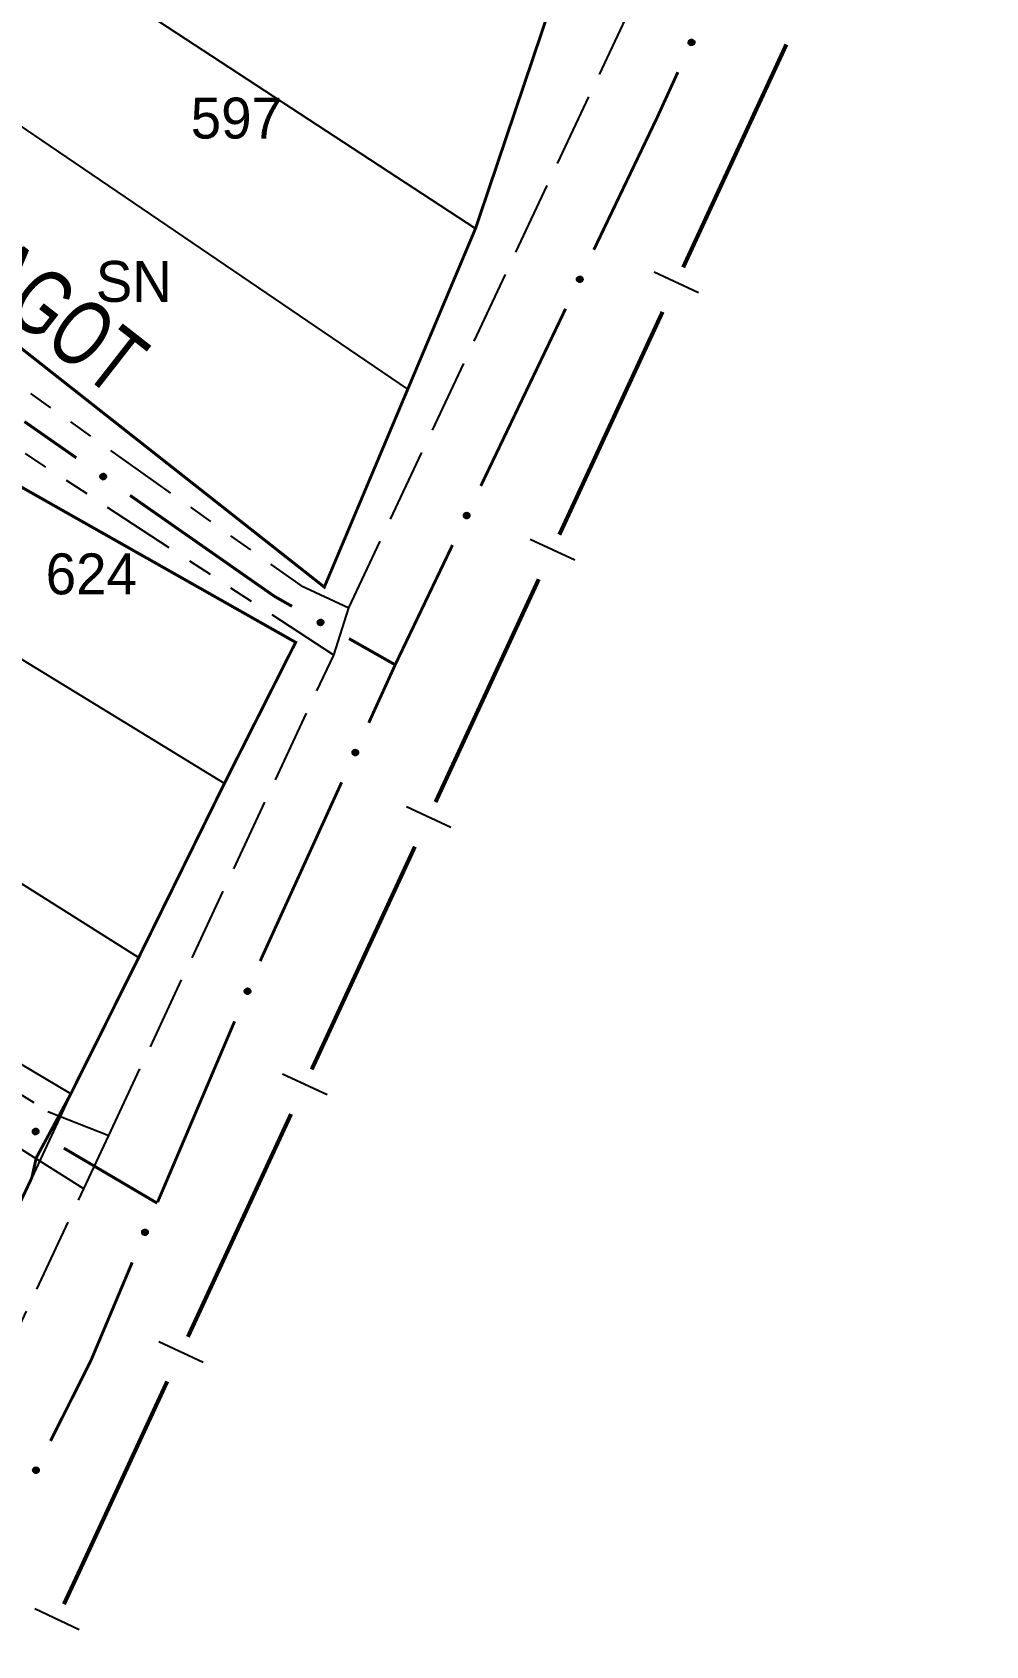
# Model space of a CAD drawing. Extents: x 203555 to 204724, y 4873703 to 4874787.
# Drawn here: x 204584.7 to 204642.9, y 4874197.2 to 4874295.7 of the extents above; entities that cross this region are included whole.
import ezdxf
from ezdxf.enums import TextEntityAlignment as Align

# ---------------------------------------------------------------- set-up
doc = ezdxf.new("R2010")
doc.units = 0
doc.header["$LTSCALE"] = 1.5
doc.header["$MEASUREMENT"] = 0
doc.linetypes.add('TRACO_11', pattern=[8, 3, -1, 3, -1])
doc.linetypes.add('TRACO_25', pattern=[8, 3, -1, 1, -1, 1, -1])
for name, color, linetype in [('CD_MALHA_LOTES', 7, 'CONTINUOUS'), ('LM-LIM-SETORES-BAIRROS', 250, 'CONTINUOUS'), ('RU-QUADRA', 210, 'CONTINUOUS'), ('SV-EIXO-RUA-N-PAV', 6, 'CONTINUOUS'), ('SV-EIXO-RUA-PAV', 20, 'CONTINUOUS'), ('SV-RUA-NAO-PAV', 7, 'CONTINUOUS'), ('SV-RUA-PAVIM', 7, 'CONTINUOUS'), ('SV-TXT-RUA-N-PAV', 7, 'CONTINUOUS'), ('Th_NmrPort', 1, 'CONTINUOUS')]:
    doc.layers.add(name, color=color, linetype=linetype)
doc.styles.add('ARIAL', font='ARIAL.SHX')

msp = doc.modelspace()

# ---------------------------------------------------------------- linework, layer by layer
at = {"layer": 'CD_MALHA_LOTES', "linetype": 'Continuous', "flags": 128}
for points in [[(204582.743525, 4874302.741443), (204611.760901, 4874283.744483)], [(204591.18871, 4874239.206725), (204495.971618, 4874299.295533)], [(204616.739297, 4874298.49592), (204611.760901, 4874283.744483)], [(204607.620571, 4874273.922979), (204577.186287, 4874294.628355)], [(204587.044974, 4874230.881957), (204490.166876, 4874288.514459)], [(204602.527922, 4874261.842426), (204571.736879, 4874286.10496)], [(204611.760901, 4874283.744483), (204607.620571, 4874273.922979)], [(204568.494029, 4874276.745497), (204600.776167, 4874258.467123)], [(204607.620571, 4874273.922979), (204602.527922, 4874261.842426)], [(204596.421879, 4874249.841343), (204564.504352, 4874269.366154)], [(204600.776167, 4874258.467123), (204596.421879, 4874249.841343)], [(204596.421879, 4874249.841343), (204591.18871, 4874239.206725)], [(204591.18871, 4874239.206725), (204587.044974, 4874230.881957)], [(204587.044974, 4874230.881957), (204584.66483, 4874225.761189)]]:
    msp.add_lwpolyline(points, dxfattribs=at)
at = {"layer": 'LM-LIM-SETORES-BAIRROS', "const_width": 0.25}
for points in [[(204630.748216, 4874294.988518), (204624.445988, 4874281.376688)], [(204623.185542, 4874278.654322), (204616.883314, 4874265.042492)], [(204615.622868, 4874262.320126), (204609.32064, 4874248.708295)], [(204608.060195, 4874245.985929), (204601.757966, 4874232.374099)], [(204600.497521, 4874229.651733), (204594.195292, 4874216.039903)], [(204592.934847, 4874213.317537), (204587.893064, 4874202.428073)], [(204587.893064, 4874202.428073), (204587.591471, 4874201.776679)], [(204587.591471, 4874201.776679), (204586.626102, 4874199.708737)]]:
    msp.add_lwpolyline(points, dxfattribs=at)
at = {"layer": 'LM-LIM-SETORES-BAIRROS'}
for points in [[(204622.664656, 4874281.099455), (204625.387022, 4874279.839009)], [(204615.101983, 4874264.765259), (204617.824349, 4874263.504813)], [(204607.539309, 4874248.431063), (204610.261675, 4874247.170617)], [(204599.976635, 4874232.096867), (204602.699001, 4874230.836421)], [(204592.413961, 4874215.762671), (204595.136327, 4874214.502225)], [(204584.843906, 4874199.437115), (204587.562289, 4874198.168103)]]:
    msp.add_lwpolyline(points, dxfattribs=at)
at = {"layer": 'RU-QUADRA', "linetype": 'Continuous', "const_width": 0.18, "flags": 128}
for points in [[(204579.610537, 4874361.829512), (204590.348219, 4874360.60571), (204594.736095, 4874360.105612), (204604.451168, 4874358.998359), (204611.212066, 4874358.227801), (204637.400021, 4874353.686033), (204642.795384, 4874352.750316), (204637.399829, 4874340.412263), (204636.480529, 4874338.310094), (204631.228697, 4874326.773468), (204625.808576, 4874316.195547), (204616.739297, 4874298.49592), (204611.760901, 4874283.744483), (204607.620571, 4874273.922979), (204602.527922, 4874261.842426), (204571.736879, 4874286.10496)], [(204568.494029, 4874276.745497), (204600.776167, 4874258.467123), (204596.421879, 4874249.841343), (204591.18871, 4874239.206725), (204587.044974, 4874230.881957), (204584.93305, 4874226.9747), (204584.66483, 4874225.761189), (204580.60672, 4874217.163359)]]:
    msp.add_lwpolyline(points, dxfattribs=at)
at = {"layer": 'SV-EIXO-RUA-N-PAV', "const_width": 0.18}
for points in [[(204584.214812, 4874271.950095), (204587.382407, 4874269.735581)], [(204590.660697, 4874267.443679), (204598.856422, 4874261.713924)], [(204598.856422, 4874261.713924), (204599.476366, 4874261.280512)], [(204599.476366, 4874261.280512), (204600.55807, 4874260.666999)], [(204604.037403, 4874258.693616), (204606.646903, 4874257.213578)], [(204606.646903, 4874257.213578), (204606.85638, 4874257.094768)], [(204586.618374, 4874227.567042), (204591.787179, 4874224.520167)], [(204591.787179, 4874224.520167), (204592.318292, 4874224.20709)]]:
    msp.add_lwpolyline(points, dxfattribs=at)
at = {"layer": 'SV-EIXO-RUA-N-PAV'}
for points in [[(204588.966869, 4874268.762174), (204589.014902, 4874268.771384), (204589.058068, 4874268.769477), (204589.093612, 4874268.757524), (204589.122268, 4874268.738772), (204589.149423, 4874268.716286), (204589.1718, 4874268.687574), (204589.189576, 4874268.650206), (204589.199153, 4874268.602087), (204589.194293, 4874268.557996), (204589.184439, 4874268.522522), (204589.166606, 4874268.491516), (204589.144319, 4874268.465502), (204589.113727, 4874268.443245), (204589.075683, 4874268.425599), (204589.027064, 4874268.417141), (204588.984758, 4874268.4193), (204588.950681, 4874268.431764), (204588.919623, 4874268.44989), (204588.892175, 4874268.47318), (204588.870372, 4874268.50149), (204588.852675, 4874268.539827), (204588.844962, 4874268.587924), (204588.846635, 4874268.630144), (204588.858617, 4874268.664386), (204588.877151, 4874268.694562), (204588.899373, 4874268.722072), (204588.927298, 4874268.745767), (204588.966869, 4874268.762174)], [(204602.227066, 4874259.846943), (204602.274021, 4874259.86063), (204602.317174, 4874259.862792), (204602.353686, 4874259.854235), (204602.383978, 4874259.838261), (204602.413128, 4874259.818429), (204602.438106, 4874259.791949), (204602.459318, 4874259.756419), (204602.473379, 4874259.709414), (204602.472688, 4874259.665062), (204602.466214, 4874259.628818), (204602.451376, 4874259.596272), (204602.431635, 4874259.568277), (204602.403272, 4874259.543241), (204602.367056, 4874259.522095), (204602.319448, 4874259.509101), (204602.277127, 4874259.507272), (204602.242029, 4874259.516475), (204602.209404, 4874259.5316), (204602.179887, 4874259.552204), (204602.155518, 4874259.578338), (204602.134293, 4874259.61484), (204602.122091, 4874259.661999), (204602.119784, 4874259.704188), (204602.128493, 4874259.739406), (204602.144106, 4874259.771191), (204602.163642, 4874259.80067), (204602.189214, 4874259.826887), (204602.227066, 4874259.846943)], [(204584.827563, 4874228.75046), (204584.874739, 4874228.763361), (204584.917923, 4874228.764801), (204584.954286, 4874228.755636), (204584.984307, 4874228.739158), (204585.013122, 4874228.718841), (204585.037653, 4874228.691948), (204585.058269, 4874228.656068), (204585.071542, 4874228.608835), (204585.07011, 4874228.5645), (204585.063032, 4874228.528369), (204585.047652, 4874228.496076), (204585.027446, 4874228.468414), (204584.998669, 4874228.443856), (204584.962104, 4874228.423319), (204584.914286, 4874228.411122), (204584.87194, 4874228.41), (204584.837001, 4874228.419789), (204584.804633, 4874228.435456), (204584.775464, 4874228.456551), (204584.751535, 4874228.483088), (204584.730924, 4874228.51994), (204584.719511, 4874228.567296), (204584.71791, 4874228.609518), (204584.727205, 4874228.644586), (204584.743348, 4874228.676105), (204584.763374, 4874228.705254), (204584.789381, 4874228.731039), (204584.827563, 4874228.75046)]]:
    msp.add_lwpolyline(points, close=True, dxfattribs=at)
for points in [[(204588.844962, 4874268.587924), (204589.113727, 4874268.443245)], [(204588.846635, 4874268.630144), (204589.144319, 4874268.465502)], [(204588.847003, 4874268.606969), (204589.124546, 4874268.456223)], [(204588.852675, 4874268.539827), (204589.075683, 4874268.425599)], [(204588.852842, 4874268.562929), (204589.091917, 4874268.435747)], [(204588.85503, 4874268.644646), (204589.152702, 4874268.479827)], [(204588.858617, 4874268.664386), (204589.166606, 4874268.491516)], [(204588.8674, 4874268.519453), (204589.044749, 4874268.425435)], [(204588.869766, 4874268.677632), (204589.172584, 4874268.505885)], [(204588.870372, 4874268.50149), (204589.027064, 4874268.417141)], [(204588.877151, 4874268.694562), (204589.184439, 4874268.522522)], [(204588.885195, 4874268.485369), (204589.000372, 4874268.421496)], [(204588.891994, 4874268.707045), (204589.186311, 4874268.544571)], [(204588.892175, 4874268.47318), (204588.984758, 4874268.4193)], [(204588.899373, 4874268.722072), (204589.194293, 4874268.557996)], [(204588.917131, 4874268.731094), (204589.193219, 4874268.583029)], [(204588.927298, 4874268.745767), (204589.199153, 4874268.602087)], [(204588.946742, 4874268.752015), (204589.190398, 4874268.626624)], [(204588.966869, 4874268.762174), (204589.189576, 4874268.650206)], [(204588.993237, 4874268.766128), (204589.174386, 4874268.672782)], [(204589.014902, 4874268.771384), (204589.1718, 4874268.687574)], [(204589.039514, 4874268.770403), (204589.152791, 4874268.706194)], [(204589.058068, 4874268.769477), (204589.149423, 4874268.716286)], [(204602.119784, 4874259.704188), (204602.431635, 4874259.568277)], [(204602.122091, 4874259.661999), (204602.403272, 4874259.543241)], [(204602.122331, 4874259.681152), (204602.412822, 4874259.55718)], [(204602.126778, 4874259.719416), (204602.438633, 4874259.583327)], [(204602.128493, 4874259.739406), (204602.451376, 4874259.596272)], [(204602.132287, 4874259.637856), (204602.382264, 4874259.533725)], [(204602.134293, 4874259.61484), (204602.367056, 4874259.522095)], [(204602.138346, 4874259.753642), (204602.455977, 4874259.611139)], [(204602.144106, 4874259.771191), (204602.466214, 4874259.628818)], [(204602.157709, 4874259.785015), (204602.466004, 4874259.650945)], [(204602.163642, 4874259.80067), (204602.472688, 4874259.665062)], [(204602.180473, 4874259.811322), (204602.469263, 4874259.689883)], [(204602.189214, 4874259.826887), (204602.473379, 4874259.709414)], [(204602.207985, 4874259.834936), (204602.462355, 4874259.733019)], [(204602.227066, 4874259.846943), (204602.459318, 4874259.756419)], [(204602.252946, 4874259.853359), (204602.442071, 4874259.777467)], [(204602.274021, 4874259.86063), (204602.438106, 4874259.791949)], [(204602.298615, 4874259.861968), (204602.41743, 4874259.808698)], [(204602.317174, 4874259.862792), (204602.413128, 4874259.818429)], [(204602.150869, 4874259.595942), (204602.336275, 4874259.519022)], [(204602.155518, 4874259.578338), (204602.319448, 4874259.509101)], [(204602.171791, 4874259.563683), (204602.292466, 4874259.510926)], [(204602.179887, 4874259.552204), (204602.277127, 4874259.507272)], [(204584.71791, 4874228.609518), (204585.027446, 4874228.468414)], [(204584.719511, 4874228.567296), (204584.998669, 4874228.443856)], [(204584.720071, 4874228.586442), (204585.00845, 4874228.457633)], [(204584.725157, 4874228.624627), (204585.034695, 4874228.483345)], [(204584.727205, 4874228.644586), (204585.047652, 4874228.496076)], [(204584.729302, 4874228.542986), (204584.977504, 4874228.434692)], [(204584.730924, 4874228.51994), (204584.962104, 4874228.423319)], [(204584.737295, 4874228.658655), (204585.0525, 4874228.510864)], [(204584.743348, 4874228.676105), (204585.063032, 4874228.528369)], [(204584.747182, 4874228.500767), (204584.931276, 4874228.42076)], [(204584.751535, 4874228.483088), (204584.914286, 4874228.411122)], [(204584.75718, 4874228.6897), (204585.063191, 4874228.550497)], [(204584.763374, 4874228.705254), (204585.07011, 4874228.5645)], [(204584.767561, 4874228.468163), (204584.887338, 4874228.413397)], [(204584.775464, 4874228.456551), (204584.87194, 4874228.41)], [(204584.78038, 4874228.715623), (204585.067101, 4874228.589375)], [(204584.789381, 4874228.731039), (204585.071542, 4874228.608835)], [(204584.808283, 4874228.738774), (204585.060914, 4874228.632621)], [(204584.827563, 4874228.75046), (204585.058269, 4874228.656068)], [(204584.853545, 4874228.756443), (204585.041377, 4874228.677401)], [(204584.874739, 4874228.763361), (204585.037653, 4874228.691948)], [(204584.899352, 4874228.764288), (204585.01726, 4874228.70904)], [(204584.917923, 4874228.764801), (204585.013122, 4874228.718841)]]:
    msp.add_lwpolyline(points, dxfattribs=at)
at = {"layer": 'SV-EIXO-RUA-PAV'}
for points in [[(204625.10924, 4874295.202629), (204625.126999, 4874295.157058), (204625.132944, 4874295.114262), (204625.127629, 4874295.07714), (204625.114378, 4874295.045561), (204625.097183, 4874295.014781), (204625.073001, 4874294.987574), (204625.039472, 4874294.963321), (204624.993884, 4874294.945185), (204624.949643, 4874294.941977), (204624.91297, 4874294.945241), (204624.879246, 4874294.957162), (204624.849625, 4874294.974367), (204624.822194, 4874295.000421), (204624.797948, 4874295.034639), (204624.780821, 4874295.080921), (204624.775281, 4874295.122918), (204624.781365, 4874295.158689), (204624.793564, 4874295.192517), (204624.811495, 4874295.22373), (204624.835387, 4874295.250301), (204624.869884, 4874295.27465), (204624.915788, 4874295.290949), (204624.957612, 4874295.296953), (204624.993459, 4874295.291373), (204625.026492, 4874295.278613), (204625.057573, 4874295.261742), (204625.085935, 4874295.238572), (204625.10924, 4874295.202629)], [(204618.288018, 4874280.727936), (204618.304937, 4874280.682047), (204618.310094, 4874280.639148), (204618.304097, 4874280.60213), (204618.290268, 4874280.5708), (204618.272511, 4874280.540342), (204618.247832, 4874280.513583), (204618.213863, 4874280.489951), (204618.16795, 4874280.472656), (204618.123657, 4874280.470261), (204618.08705, 4874280.474199), (204618.053551, 4874280.486738), (204618.024251, 4874280.504484), (204617.997303, 4874280.531038), (204617.973691, 4874280.565696), (204617.957417, 4874280.612285), (204617.95265, 4874280.654376), (204617.959391, 4874280.690029), (204617.972209, 4874280.723627), (204617.990711, 4874280.754506), (204618.015087, 4874280.780633), (204618.050026, 4874280.804344), (204618.096222, 4874280.819797), (204618.138149, 4874280.825031), (204618.173887, 4874280.818793), (204618.20668, 4874280.805428), (204618.237446, 4874280.787989), (204618.265378, 4874280.764301), (204618.288018, 4874280.727936)], [(204611.381359, 4874266.295401), (204611.398278, 4874266.249512), (204611.403435, 4874266.206613), (204611.397438, 4874266.169595), (204611.38361, 4874266.138265), (204611.365852, 4874266.107807), (204611.341174, 4874266.081048), (204611.307205, 4874266.057416), (204611.261291, 4874266.040121), (204611.216998, 4874266.037726), (204611.180392, 4874266.041664), (204611.146892, 4874266.054203), (204611.117592, 4874266.071949), (204611.090645, 4874266.098503), (204611.067032, 4874266.133161), (204611.050759, 4874266.17975), (204611.045991, 4874266.221841), (204611.052732, 4874266.257494), (204611.065551, 4874266.291092), (204611.084053, 4874266.321971), (204611.108429, 4874266.348098), (204611.143367, 4874266.371809), (204611.189563, 4874266.387262), (204611.23149, 4874266.392496), (204611.267228, 4874266.386258), (204611.300022, 4874266.372893), (204611.330788, 4874266.355454), (204611.358719, 4874266.331766), (204611.381359, 4874266.295401)], [(204604.573369, 4874251.819063), (204604.591147, 4874251.7735), (204604.597109, 4874251.730706), (204604.591808, 4874251.693582), (204604.57857, 4874251.661998), (204604.561388, 4874251.631211), (204604.537216, 4874251.603994), (204604.503697, 4874251.579728), (204604.458116, 4874251.561574), (204604.413876, 4874251.558348), (204604.377202, 4874251.561597), (204604.343473, 4874251.573505), (204604.313845, 4874251.590698), (204604.286404, 4874251.616741), (204604.262145, 4874251.650949), (204604.244999, 4874251.697224), (204604.239442, 4874251.739219), (204604.245512, 4874251.774992), (204604.257698, 4874251.808825), (204604.275616, 4874251.840046), (204604.299498, 4874251.866626), (204604.333984, 4874251.890989), (204604.379882, 4874251.907307), (204604.421703, 4874251.913327), (204604.457552, 4874251.907761), (204604.490591, 4874251.895014), (204604.521679, 4874251.878156), (204604.55005, 4874251.854997), (204604.573369, 4874251.819063)], [(204597.988888, 4874237.240366), (204598.007796, 4874237.19526), (204598.014822, 4874237.152628), (204598.010448, 4874237.115383), (204597.998001, 4874237.083479), (204597.981591, 4874237.052274), (204597.958105, 4874237.024463), (204597.925201, 4874236.999369), (204597.880087, 4874236.980085), (204597.835941, 4874236.975757), (204597.799197, 4874236.978092), (204597.765182, 4874236.989155), (204597.735135, 4874237.005605), (204597.707053, 4874237.030956), (204597.681949, 4874237.064549), (204597.663656, 4874237.110383), (204597.657054, 4874237.152226), (204597.662231, 4874237.188139), (204597.673569, 4874237.222265), (204597.690705, 4874237.253922), (204597.713916, 4874237.28109), (204597.747785, 4874237.306305), (204597.793262, 4874237.323761), (204597.83492, 4874237.330822), (204597.870897, 4874237.326151), (204597.904243, 4874237.314231), (204597.935741, 4874237.298153), (204597.964681, 4874237.275708), (204597.988888, 4874237.240366)], [(204591.726791, 4874222.517251), (204591.745897, 4874222.472229), (204591.753111, 4874222.429628), (204591.748902, 4874222.392364), (204591.736596, 4874222.360406), (204591.720323, 4874222.329129), (204591.69696, 4874222.301214), (204591.664167, 4874222.275976), (204591.619139, 4874222.256493), (204591.575012, 4874222.251971), (204591.538259, 4874222.254143), (204591.504195, 4874222.265056), (204591.474076, 4874222.281373), (204591.445882, 4874222.3066), (204591.42063, 4874222.340083), (204591.402135, 4874222.385835), (204591.395349, 4874222.427648), (204591.400367, 4874222.463585), (204591.411555, 4874222.49776), (204591.428551, 4874222.529493), (204591.451642, 4874222.556762), (204591.485399, 4874222.582126), (204591.530799, 4874222.599782), (204591.572426, 4874222.607027), (204591.608423, 4874222.602515), (204591.641821, 4874222.590742), (204591.67339, 4874222.574803), (204591.702428, 4874222.552486), (204591.726791, 4874222.517251)], [(204585.071892, 4874207.968583), (204585.08795, 4874207.922386), (204585.092304, 4874207.879398), (204585.085616, 4874207.842499), (204585.071204, 4874207.811433), (204585.05288, 4874207.781312), (204585.027705, 4874207.75502), (204584.993301, 4874207.732027), (204584.947071, 4874207.715594), (204584.902741, 4874207.714028), (204584.866215, 4874207.718649), (204584.832956, 4874207.731812), (204584.803993, 4874207.750103), (204584.777547, 4874207.777156), (204584.754587, 4874207.81225), (204584.739187, 4874207.859135), (204584.735208, 4874207.901308), (204584.742614, 4874207.936829), (204584.756059, 4874207.970181), (204584.775135, 4874208.000709), (204584.799995, 4874208.026375), (204584.835371, 4874208.049429), (204584.881848, 4874208.064015), (204584.923865, 4874208.068464), (204584.959481, 4874208.061559), (204584.992018, 4874208.047583), (204585.022453, 4874208.029572), (204585.049936, 4874208.005366), (204585.071892, 4874207.968583)]]:
    msp.add_lwpolyline(points, close=True, dxfattribs=at)
for points in [[(204624.811495, 4874295.22373), (204624.775281, 4874295.122918)], [(204624.822218, 4874295.232803), (204624.780269, 4874295.10796)], [(204624.835387, 4874295.250301), (204624.780821, 4874295.080921)], [(204624.852515, 4874295.256478), (204624.792182, 4874295.065031)], [(204624.869884, 4874295.27465), (204624.797948, 4874295.034639)], [(204624.892634, 4874295.278671), (204624.810869, 4874295.020512)], [(204624.915788, 4874295.290949), (204624.822194, 4874295.000421)], [(204624.934888, 4874295.292392), (204624.836918, 4874294.992132)], [(204624.957612, 4874295.296953), (204624.849625, 4874294.974367)], [(204624.973395, 4874295.291325), (204624.865232, 4874294.968718)], [(204624.993459, 4874295.291373), (204624.879246, 4874294.957162)], [(204625.008504, 4874295.282808), (204624.89446, 4874294.953886)], [(204625.026492, 4874295.278613), (204624.91297, 4874294.945241)], [(204625.041458, 4874295.266277), (204624.934993, 4874294.947395)], [(204625.057573, 4874295.261742), (204624.949643, 4874294.941977)], [(204625.069663, 4874295.245912), (204624.974067, 4874294.947569)], [(204625.085935, 4874295.238572), (204624.993884, 4874294.945185)], [(204625.095603, 4874295.220582), (204625.016429, 4874294.958241)], [(204625.10924, 4874295.202629), (204625.039472, 4874294.963321)], [(204625.117905, 4874295.177413), (204625.058923, 4874294.982351)], [(204625.126999, 4874295.157058), (204625.073001, 4874294.987574)], [(204625.130494, 4874295.132677), (204625.087869, 4874295.009641)], [(204625.132944, 4874295.114262), (204625.097183, 4874295.014781)], [(204617.990711, 4874280.754506), (204617.95265, 4874280.654376)], [(204618.001599, 4874280.76338), (204617.957362, 4874280.639329)], [(204618.015087, 4874280.780633), (204617.957417, 4874280.612285)], [(204618.032326, 4874280.786494), (204617.968484, 4874280.596189)], [(204618.050026, 4874280.804344), (204617.973691, 4874280.565696)], [(204618.072846, 4874280.807947), (204617.98635, 4874280.551334)], [(204618.096222, 4874280.819797), (204617.997303, 4874280.531038)], [(204618.115345, 4874280.820889), (204618.011872, 4874280.52248)], [(204618.138149, 4874280.825031), (204618.024251, 4874280.504484)], [(204618.153826, 4874280.819114), (204618.039751, 4874280.49855)], [(204618.173887, 4874280.818793), (204618.053551, 4874280.486738)], [(204618.188773, 4874280.809953), (204618.068703, 4874280.483182)], [(204618.20668, 4874280.805428), (204618.08705, 4874280.474199)], [(204618.221417, 4874280.792819), (204618.109109, 4874280.475948)], [(204618.237446, 4874280.787989), (204618.123657, 4874280.470261)], [(204618.249243, 4874280.771939), (204618.148179, 4874280.475403)], [(204618.265378, 4874280.764301), (204618.16795, 4874280.472656)], [(204618.274713, 4874280.746136), (204618.190731, 4874280.485295)], [(204618.288018, 4874280.727936), (204618.213863, 4874280.489951)], [(204618.296218, 4874280.702565), (204618.23366, 4874280.50862)], [(204618.304937, 4874280.682047), (204618.247832, 4874280.513583)], [(204618.307982, 4874280.657605), (204618.263103, 4874280.535373)], [(204618.310094, 4874280.639148), (204618.272511, 4874280.540342)], [(204611.084053, 4874266.321971), (204611.045991, 4874266.221841)], [(204611.094941, 4874266.330845), (204611.050703, 4874266.206794)], [(204611.108429, 4874266.348098), (204611.050759, 4874266.17975)], [(204611.125667, 4874266.353959), (204611.061826, 4874266.163654)], [(204611.143367, 4874266.371809), (204611.067032, 4874266.133161)], [(204611.166187, 4874266.375412), (204611.079691, 4874266.118799)], [(204611.189563, 4874266.387262), (204611.090645, 4874266.098503)], [(204611.208686, 4874266.388354), (204611.105214, 4874266.089945)], [(204611.23149, 4874266.392496), (204611.117592, 4874266.071949)], [(204611.247167, 4874266.386579), (204611.133093, 4874266.066015)], [(204611.267228, 4874266.386258), (204611.146892, 4874266.054203)], [(204611.282114, 4874266.377418), (204611.162044, 4874266.050647)], [(204611.300022, 4874266.372893), (204611.180392, 4874266.041664)], [(204611.314758, 4874266.360284), (204611.202451, 4874266.043413)], [(204611.330788, 4874266.355454), (204611.216998, 4874266.037726)], [(204611.342584, 4874266.339404), (204611.241521, 4874266.042868)], [(204611.358719, 4874266.331766), (204611.261291, 4874266.040121)], [(204611.368054, 4874266.313601), (204611.284072, 4874266.05276)], [(204611.381359, 4874266.295401), (204611.307205, 4874266.057416)], [(204611.389559, 4874266.27003), (204611.327002, 4874266.076085)], [(204611.398278, 4874266.249512), (204611.341174, 4874266.081048)], [(204611.401323, 4874266.22507), (204611.356444, 4874266.102839)], [(204611.403435, 4874266.206613), (204611.365852, 4874266.107807)], [(204604.275616, 4874251.840046), (204604.239442, 4874251.739219)], [(204604.286336, 4874251.849123), (204604.244436, 4874251.724263)], [(204604.299498, 4874251.866626), (204604.244999, 4874251.697224)], [(204604.316623, 4874251.87281), (204604.256366, 4874251.681339)], [(204604.333984, 4874251.890989), (204604.262145, 4874251.650949)], [(204604.356733, 4874251.895019), (204604.275071, 4874251.636828)], [(204604.379882, 4874251.907307), (204604.286404, 4874251.616741)], [(204604.398981, 4874251.908757), (204604.301131, 4874251.608458)], [(204604.421703, 4874251.913327), (204604.313845, 4874251.590698)], [(204604.437489, 4874251.907705), (204604.329454, 4874251.585056)], [(204604.457552, 4874251.907761), (204604.343473, 4874251.573505)], [(204604.472602, 4874251.899203), (204604.358689, 4874251.570235)], [(204604.490591, 4874251.895014), (204604.377202, 4874251.561597)], [(204604.505562, 4874251.882684), (204604.399224, 4874251.56376)], [(204604.521679, 4874251.878156), (204604.413876, 4874251.558348)], [(204604.533775, 4874251.862331), (204604.438298, 4874251.563949)], [(204604.55005, 4874251.854997), (204604.458116, 4874251.561574)], [(204604.559725, 4874251.837011), (204604.480656, 4874251.574638)], [(204604.573369, 4874251.819063), (204604.503697, 4874251.579728)], [(204604.582045, 4874251.793851), (204604.52314, 4874251.598765)], [(204604.591147, 4874251.7735), (204604.537216, 4874251.603994)], [(204604.594651, 4874251.74912), (204604.552075, 4874251.626067)], [(204604.597109, 4874251.730706), (204604.561388, 4874251.631211)], [(204597.690705, 4874237.253922), (204597.657054, 4874237.152226)], [(204597.701194, 4874237.263264), (204597.662419, 4874237.137399)], [(204597.713916, 4874237.28109), (204597.663656, 4874237.110383)], [(204597.730882, 4874237.287698), (204597.675415, 4874237.094785)], [(204597.747785, 4874237.306305), (204597.681949, 4874237.064549)], [(204597.770426, 4874237.310901), (204597.695223, 4874237.050754)], [(204597.793262, 4874237.323761), (204597.707053, 4874237.030956)], [(204597.812319, 4874237.325687), (204597.721982, 4874237.023043)], [(204597.83492, 4874237.330822), (204597.735135, 4874237.005605)], [(204597.850841, 4874237.325595), (204597.75088, 4874237.000353)], [(204597.870897, 4874237.326151), (204597.765182, 4874236.989155)], [(204597.886155, 4874237.31797), (204597.780475, 4874236.986265)], [(204597.904243, 4874237.314231), (204597.799197, 4874236.978092)], [(204597.919516, 4874237.302278), (204597.821159, 4874236.980803)], [(204597.935741, 4874237.298153), (204597.835941, 4874236.975757)], [(204597.948228, 4874237.282634), (204597.860216, 4874236.981966)], [(204597.964681, 4874237.275708), (204597.880087, 4874236.980085)], [(204597.9748, 4874237.257968), (204597.902294, 4874236.993707)], [(204597.988888, 4874237.240366), (204597.925201, 4874236.999369)], [(204597.998189, 4874237.215378), (204597.944164, 4874237.018885)], [(204598.007796, 4874237.19526), (204597.958105, 4874237.024463)], [(204598.011906, 4874237.170975), (204597.97241, 4874237.046899)], [(204598.014822, 4874237.152628), (204597.981591, 4874237.052274)], [(204591.428551, 4874222.529493), (204591.395349, 4874222.427648)], [(204591.438999, 4874222.53888), (204591.400779, 4874222.412845)], [(204591.451642, 4874222.556762), (204591.402135, 4874222.385835)], [(204591.468578, 4874222.563445), (204591.413963, 4874222.37029)], [(204591.485399, 4874222.582126), (204591.42063, 4874222.340083)], [(204591.50802, 4874222.586822), (204591.433965, 4874222.326346)], [(204591.530799, 4874222.599782), (204591.445882, 4874222.3066)], [(204591.549847, 4874222.601793), (204591.460846, 4874222.298753)], [(204591.572426, 4874222.607027), (204591.474076, 4874222.281373)], [(204591.588369, 4874222.60187), (204591.489843, 4874222.276191)], [(204591.608423, 4874222.602515), (204591.504195, 4874222.265056)], [(204591.623716, 4874222.594401), (204591.5195, 4874222.262234)], [(204591.641821, 4874222.590742), (204591.538259, 4874222.254143)], [(204591.657147, 4874222.578857), (204591.560208, 4874222.256951)], [(204591.67339, 4874222.574803), (204591.575012, 4874222.251971)], [(204591.685944, 4874222.559339), (204591.599259, 4874222.258286)], [(204591.702428, 4874222.552486), (204591.619139, 4874222.256493)], [(204591.712626, 4874222.534791), (204591.641286, 4874222.270212)], [(204591.726791, 4874222.517251), (204591.664167, 4874222.275976)], [(204591.736202, 4874222.492305), (204591.683044, 4874222.295575)], [(204591.745897, 4874222.472229), (204591.69696, 4874222.301214)], [(204591.750114, 4874222.447962), (204591.711166, 4874222.323714)], [(204591.753111, 4874222.429628), (204591.720323, 4874222.329129)], [(204584.775135, 4874208.000709), (204584.735208, 4874207.901308)], [(204584.799995, 4874208.026375), (204584.739187, 4874207.859135)], [(204584.786187, 4874208.009378), (204584.739637, 4874207.886176)], [(204584.81734, 4874208.031913), (204584.749951, 4874207.842835)], [(204584.835371, 4874208.049429), (204584.754587, 4874207.81225)], [(204584.858254, 4874208.052604), (204584.766975, 4874207.797654)], [(204584.881848, 4874208.064015), (204584.777547, 4874207.777156)], [(204584.900988, 4874208.064749), (204584.791953, 4874207.768328)], [(204584.923865, 4874208.068464), (204584.803993, 4874207.750103)], [(204584.939429, 4874208.062255), (204584.81938, 4874207.74388)], [(204584.959481, 4874208.061559), (204584.832956, 4874207.731812)], [(204584.974199, 4874208.052443), (204584.848039, 4874207.727974)], [(204584.992018, 4874208.047583), (204584.866215, 4874207.718649)], [(204585.006516, 4874208.034701), (204584.888303, 4874207.719985)], [(204585.022453, 4874208.029572), (204584.902741, 4874207.714028)], [(204585.033947, 4874208.013304), (204584.927356, 4874207.71871)], [(204585.049936, 4874208.005366), (204584.947071, 4874207.715594)], [(204585.05893, 4874207.98703), (204584.970085, 4874207.727804)], [(204585.071892, 4874207.968583), (204584.993301, 4874207.732027)], [(204585.079617, 4874207.943064), (204585.013443, 4874207.750322)], [(204585.08795, 4874207.922386), (204585.027705, 4874207.75502)], [(204585.090538, 4874207.897891), (204585.043381, 4874207.776521)], [(204585.092304, 4874207.879398), (204585.05288, 4874207.781312)]]:
    msp.add_lwpolyline(points, dxfattribs=at)
at = {"layer": 'SV-EIXO-RUA-PAV', "const_width": 0.18}
for points in [[(204624.11943, 4874293.297961), (204622.874387, 4874290.568516)], [(204622.858437, 4874290.533548), (204618.990032, 4874282.449916)], [(204622.874387, 4874290.568516), (204622.858437, 4874290.533548)], [(204617.263367, 4874278.841782), (204612.083373, 4874268.017381)], [(204610.356709, 4874264.409247), (204606.903379, 4874257.19298)], [(204606.85638, 4874257.094768), (204605.242923, 4874253.553923)], [(204606.903379, 4874257.19298), (204606.85638, 4874257.094768)], [(204603.584319, 4874249.914001), (204599.023159, 4874239.904215)], [(204599.023159, 4874239.904215), (204598.7266, 4874239.253395)], [(204598.7266, 4874239.253395), (204598.615003, 4874238.991372)], [(204597.047617, 4874235.311249), (204592.345461, 4874224.270881)], [(204590.794035, 4874220.584003), (204588.467318, 4874215.053506)], [(204588.27928, 4874214.60655), (204585.805985, 4874209.677135)], [(204588.467318, 4874215.053506), (204588.27928, 4874214.60655)]]:
    msp.add_lwpolyline(points, dxfattribs=at)
at = {"layer": 'SV-RUA-NAO-PAV', "linetype": 'TRACO_25'}
for points in [[(204515.54405, 4874327.028291, 9.579083), (204517.316747, 4874325.520661, 9.579083), (204532.575261, 4874313.926126, 9.950127), (204563.43179, 4874290.24721, 10.098543), (204579.686763, 4874277.145077, 10.049071), (204601.083569, 4874261.938525, 10.321169), (204604.030712, 4874260.567222, 10.321169)], [(204603.099719, 4874257.675686, 10.296433), (204578.310569, 4874273.894772, 10.692212), (204550.835329, 4874294.673225, 10.148016), (204523.835686, 4874315.976717, 9.875917), (204515.519011, 4874322.132622, 9.875917), (204513.667127, 4874323.552982, 9.752236)], [(204505.192641, 4874278.023263, 10.172752), (204529.034834, 4874264.545773, 10.519059), (204555.481954, 4874248.567898, 10.593267), (204585.635844, 4874229.814559, 10.593267), (204589.36006, 4874228.330039, 10.667477)], [(204587.839548, 4874225.082475, 10.791158), (204578.123426, 4874231.215027, 10.939574), (204548.946049, 4874250.118341, 10.543796), (204520.170012, 4874266.746386, 10.494323), (204503.115143, 4874275.373053, 10.172752)]]:
    msp.add_polyline3d(points, dxfattribs=at)
at = {"layer": 'SV-RUA-PAVIM', "linetype": 'TRACO_11'}
msp.add_polyline3d([(204561.412788, 4874168.57651, 11.409562), (204573.148226, 4874193.704234, 10.098543), (204574.796252, 4874197.224146, 10.098543), (204587.839548, 4874225.082475, 10.098543), (204589.36006, 4874228.330039, 10.098543), (204603.099719, 4874257.675686, 10.098543), (204604.030712, 4874260.567222, 10.098543), (204637.399702, 4874331.65813, 10.098543)], dxfattribs=at)

# ---------------------------------------------------------------- texts
at = {"layer": 'SV-TXT-RUA-N-PAV', "style": 'ARIAL', "width": 0.7}
msp.add_text('BAGOT', height=4, rotation=322, dxfattribs=at).set_placement((204578.779296, 4874281.805921))
at = {"layer": 'Th_NmrPort', "color": 1}
for s, p in [('597', (204594.366955, 4874290.494655)), ('SN', (204588.573115, 4874280.516374)), ('624', (204585.510731, 4874262.648986))]:
    msp.add_text(s, height=2.5, dxfattribs=at).set_placement(p, align=Align.MIDDLE_LEFT)

doc.saveas('drawing.dxf')
